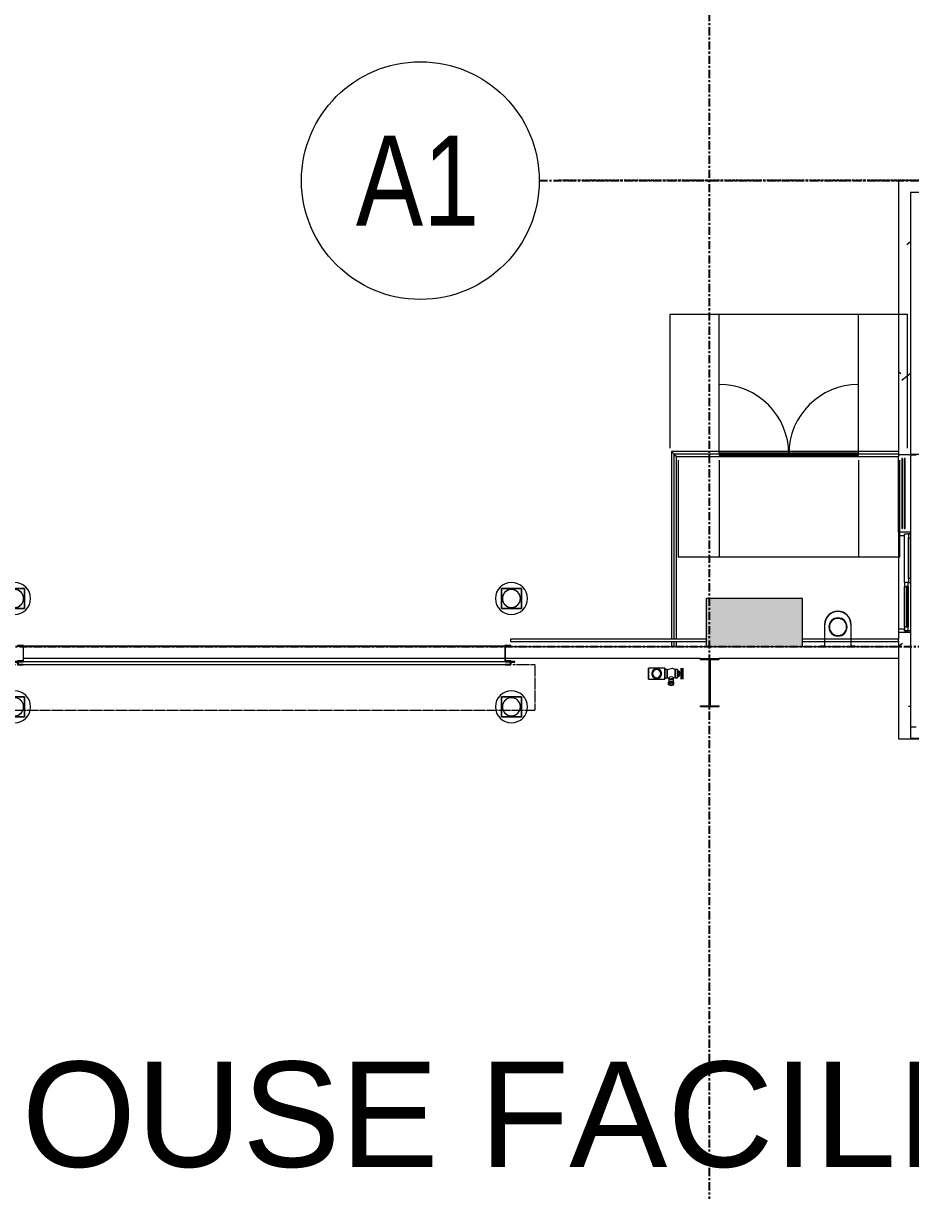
# Model space of a CAD drawing. Header units: millimetres. Extents: x -677815 to 406757, y -145898 to 39000.
# Drawn here: x 101089 to 112150, y -6785 to 7771 of the extents above; entities that cross this region are included whole.
import ezdxf
from ezdxf.enums import TextEntityAlignment as Align

# ---------------------------------------------------------------- set-up
doc = ezdxf.new("R2010")
doc.units = ezdxf.units.MM
doc.header["$LTSCALE"] = 8
for name, pattern in [('Xref building Toll$0$_SBA Dash - Tight', [1.6, 1, -0.6]), ('Xref building Toll$0$_SBA Dash Dot - Loose', [6, 4, -1, 0, -1]), ('Xref building Toll$0$Grid Line', [22.225, 12.7, -3.175, 3.175, -3.175])]:
    doc.linetypes.add(name, pattern=pattern)
for name, color, linetype, lineweight in [('Xref building Toll$0$A-DETL', 8, 'Continuous', 9), ('Xref building Toll$0$A-DETL-GENF', 8, 'Continuous', 9), ('Xref building Toll$0$A-DOOR', 8, 'Continuous', 9), ('Xref building Toll$0$A-DOOR-FRAM', 8, 'Continuous', 9), ('Xref building Toll$0$A-DOOR-HDLN', 8, 'Continuous', 9), ('Xref building Toll$0$A-FLOR', 8, 'Continuous', 25), ('Xref building Toll$0$A-GENM', 8, 'Continuous', 9), ('Xref building Toll$0$A-GLAZ', 8, 'Continuous', 9), ('Xref building Toll$0$A-GLAZ-CURT', 8, 'Continuous', 9), ('Xref building Toll$0$A-GLAZ-CWMG', 8, 'Continuous', 9), ('Xref building Toll$0$A-WALL', 8, 'Continuous', 9), ('Xref building Toll$0$A-WALL-PATT', 8, 'Continuous', 9), ('Xref building Toll$0$annotation - text', 7, 'Continuous', 0), ('Xref building Toll$0$P-PIPE', 8, 'Continuous', 9), ('Xref building Toll$0$S-COLS', 8, 'Continuous', 9)]:
    doc.layers.add(name, color=color, linetype=linetype, lineweight=lineweight)
doc.layers.add('Xref building Toll$0$A-text_room label-5', color=8, linetype='Continuous')
doc.layers.add('Xref building Toll$0$S-GRID', color=8, linetype='Continuous')
doc.styles.add('Xref building Toll$0$1 200 sub headings', font='arial.ttf', dxfattribs={"width": 0.821429, "height": 560})
doc.styles.add('Xref building Toll$0$STYLE200', font='ARIALN.TTF')

# ---------------------------------------------------------------- blocks, each defined once
blk = doc.blocks.new('Xref building Toll$0$A1')
at = {"layer": 'Xref building Toll$0$annotation - text', "linetype": 'Continuous', "lineweight": 13}
blk.add_circle((0, 0), 0.7318, dxfattribs=at)
at = {"layer": 'Xref building Toll$0$annotation - text', "style": 'Xref building Toll$0$1 200 sub headings', "width": 0.8}
blk.add_text('A1', height=0.55556, dxfattribs=at).set_placement((-0.0171, 0), align=Align.MIDDLE_CENTER)
blk = doc.blocks.new('Xref building Toll$0$Toll Grids')
at = {"layer": 'Xref building Toll$0$S-GRID', "linetype": 'Xref building Toll$0$Grid Line'}
for p, q in [((109644, -125373.3), (109644, 36031.5)), ((107519.9, 5810), (124871.1, 5810)), ((-9195.8, 0), (280997.7, 0))]:
    blk.add_line(p, q, dxfattribs=at)
at = {"layer": 'Xref building Toll$0$annotation - text', "xscale": 2025, "yscale": 2025, "zscale": 2025}
blk.add_blockref('Xref building Toll$0$A1', (106037.9, 5810), dxfattribs=at)
at = {"layer": 'Xref building Toll$0$A-text_room label-5', "lineweight": 0, "insert": (105297.4, -5841.4), "char_height": 1312.5, "attachment_point": 5, "line_spacing_factor": 0.6, "style": 'Xref building Toll$0$STYLE200'}
blk.add_mtext('{\\fArial|b0|i0|c0|p39;WAREHOUSE FACILITY 5}', dxfattribs=at)
blk = doc.blocks.new('Xref building Toll$0$Removable - Bollard Cast-In - 165 Bollard 1200 high - B2-623364-MASTER GROUND FLOOR')
at = {"layer": 'Xref building Toll$0$A-GENM'}
for p, q in [((122, 187), (-128, 187)), ((-128, 187), (-128, -63)), ((-128, -63), (-128, 187)), ((-128, 187), (122, 187)), ((-128, 187), (-128, 187)), ((122, -63), (122, 187)), ((122, 187), (122, -63)), ((122, 187), (122, 187)), ((-128, -63), (122, -63)), ((122, -63), (-128, -63)), ((-128, -63), (-128, -63)), ((122, -63), (122, -63))]:
    blk.add_line(p, q, dxfattribs=at)
for radius, start, end in [(200, 360, 180), (200, 0, 180), (200, 360, 180), (200, 0, 180), (113, 360, 180), (112, 0, 180), (200, 180, 360), (200, 180, 360), (200, 180, 360), (200, 180, 360), (113, 180, 360), (112, 180, 360)]:
    blk.add_arc((-3, 62), radius, start, end, dxfattribs=at)
blk = doc.blocks.new('Xref building Toll$0$UB-Universal Beam-Column - C5_5_610UB101-1713864-MASTER GROUND FLOOR')
at = {"layer": 'Xref building Toll$0$S-COLS', "lineweight": 18}
for p, q in [((-114, 301), (114, 301)), ((-114, 286.2), (-114, 301)), ((114, 301), (114, 286.2)), ((-16.7, 286.2), (-114, 286.2)), ((-5.3, -274.8), (-5.3, 274.8)), ((5.3, 274.8), (5.3, -274.8)), ((114, 286.2), (16.7, 286.2)), ((-114, -286.2), (-16.7, -286.2)), ((-114, -301), (-114, -286.2)), ((16.7, -286.2), (114, -286.2)), ((114, -286.2), (114, -301)), ((114, -301), (-114, -301))]:
    blk.add_line(p, q, dxfattribs=at)
at = {"layer": 'Xref building Toll$0$S-COLS'}
for p, q in [((-114, 301), (-114, 301)), ((114, 301), (114, 301)), ((-114, 286.2), (-114, 286.2)), ((114, 286.2), (114, 286.2)), ((-114, -286.2), (-114, -286.2)), ((114, -286.2), (114, -286.2)), ((-114, -301), (-114, -301)), ((114, -301), (114, -301))]:
    blk.add_line(p, q, dxfattribs=at)
at = {"layer": 'Xref building Toll$0$S-COLS', "lineweight": 18}
for centre, start, end in [((-16.7, 274.8), 360, 90), ((16.7, 274.8), 90, 180), ((-16.7, -274.8), 270, 360), ((16.7, -274.8), 180, 270)]:
    blk.add_arc(centre, 11.4, start, end, dxfattribs=at)
blk = doc.blocks.new('Xref building Toll$0$IVS-CURTPAN-Double Glass - E10THK-I10THK-40mm-1893069-MASTER GROUND FLOOR')
at = {"layer": 'Xref building Toll$0$A-GLAZ-CURT'}
for p, q in [((435, -10), (-435, -10)), ((-435, -10), (-435, -20)), ((-435, -10), (-435, -10)), ((-435, -20), (435, -20)), ((-435, -20), (-435, -20)), ((435, -40), (-435, -40)), ((-435, -40), (-435, -50)), ((-435, -40), (-435, -40)), ((-435, -50), (435, -50)), ((-435, -50), (-435, -50)), ((435, -20), (435, -10)), ((435, -10), (435, -10)), ((435, -20), (435, -20)), ((435, -50), (435, -40)), ((435, -40), (435, -40)), ((435, -50), (435, -50))]:
    blk.add_line(p, q, dxfattribs=at)
blk = doc.blocks.new('Xref building Toll$0$Sliding_Window_9296 - 1250 x 1201-V271-MASTER GROUND FLOOR')
at = {"layer": 'Xref building Toll$0$A-GLAZ'}
for p, q in [((-625, 75), (-625, -75)), ((-605, 0), (-605, 75)), ((-605, 75), (-605, 50)), ((-605, 50), (-555, 50)), ((-585, 0), (-605, 0)), ((-585, -75), (-585, 0)), ((0, 0), (-585, 0)), ((-555, 75), (-555, 68)), ((-555, 50), (-555, 75)), ((-555, 68), (-50, 68)), ((-50, 50), (-555, 50)), ((-50, 68), (-50, 75)), ((-50, 75), (-50, 50)), ((-50, 50), (0, 50)), ((0, 50), (0, 75)), ((50, 45), (0, 45)), ((0, 45), (0, 0)), ((0, 0), (50, 0)), ((50, 0), (50, 45)), ((50, 45), (555, 45)), ((555, 30), (50, 30)), ((50, 30), (50, 18)), ((50, 18), (555, 18)), ((555, 0), (50, 0)), ((605, 45), (555, 45)), ((555, 45), (555, 0)), ((555, 18), (555, 30)), ((555, 0), (605, 0)), ((605, 75), (605, 0)), ((605, 0), (605, 45)), ((-625, -75), (-585, -75)), ((-585, -75), (585, -75)), ((605, 0), (585, 0)), ((585, 0), (585, -75)), ((585, -75), (625, -75))]:
    blk.add_line(p, q, dxfattribs=at)
blk = doc.blocks.new('Xref building Toll$0$_SBA ROLLER LVDoor_C Clip At Side - 6000W x 5000H-V330-MASTER GROUND FLOOR')
at = {"layer": 'Xref building Toll$0$A-DOOR'}
for p, q in [((-3000, 87), (-3075, 87)), ((-3075, 87), (-3075, 75)), ((-3000, -113), (-3000, 87)), ((3000, 87), (3000, -113)), ((3075, 87), (3000, 87)), ((3075, 75), (3075, 87)), ((-3075, -113), (-3125, -113)), ((-3125, -113), (-3125, -118)), ((-3125, -118), (-3080, -118)), ((-3080, -118), (-3080, -138)), ((-3080, -138), (-3075, -138)), ((-3018, -101), (-3075, -101)), ((-3075, -101), (-3075, -113)), ((-3075, -113), (-3000, -113)), ((-3075, -138), (-3075, -113)), ((3068, -117), (-3068, -117)), ((-3068, -117), (-3068, -147)), ((-3006, -75), (-3006, -89)), ((3000, -113), (3075, -113)), ((3006, -89), (3006, -75)), ((3075, -101), (3018, -101)), ((3068, -147), (3068, -117)), ((3075, -113), (3075, -101)), ((3125, -113), (3075, -113)), ((3075, -113), (3075, -138)), ((3075, -138), (3080, -138)), ((3080, -118), (3125, -118)), ((3080, -138), (3080, -118)), ((3125, -118), (3125, -113)), ((-3068, -147), (3068, -147))]:
    blk.add_line(p, q, dxfattribs=at)
at = {"layer": 'Xref building Toll$0$A-DOOR', "linetype": 'Xref building Toll$0$_SBA Dash - Tight'}
for p, q in [((-3375, -147), (-3100, -147)), ((-3375, -147), (-3375, -717)), ((3100, -147), (3375, -147)), ((3375, -147), (3375, -717)), ((-3375, -717), (3375, -717))]:
    blk.add_line(p, q, dxfattribs=at)
at = {"layer": 'Xref building Toll$0$A-DOOR'}
for centre, start, end in [((-3018, -89), 270, 0), ((3018, -89), 180, 270)]:
    blk.add_arc(centre, 12, start, end, dxfattribs=at)
at = {"layer": 'Xref building Toll$0$A-DOOR-FRAM', "lineweight": 9}
blk.add_line((3062, 75), (-3062, 75), dxfattribs=at)
at = {"layer": 'Xref building Toll$0$A-DOOR-FRAM'}
for p, q in [((-3005, -113), (-3075, -113)), ((-3075, -113), (-3075, -151)), ((-3073, -149), (-3073, -115)), ((-3073, -115), (-3005, -115)), ((-3005, -115), (-3005, -113)), ((3075, -113), (3005, -113)), ((3005, -113), (3005, -115)), ((3005, -115), (3073, -115)), ((3073, -115), (3073, -149)), ((3075, -151), (3075, -113)), ((-3075, -151), (-3005, -151)), ((-3005, -149), (-3073, -149)), ((-3005, -151), (-3005, -149)), ((3005, -149), (3005, -151)), ((3073, -149), (3005, -149)), ((3005, -151), (3075, -151))]:
    blk.add_line(p, q, dxfattribs=at)
blk = doc.blocks.new('Xref building Toll$0$DWP_Downpipe - 225mm-1784091-MASTER GROUND FLOOR')
at = {"layer": 'Xref building Toll$0$P-PIPE'}
for radius, start, end in [(113, 0, 180), (112, 0, 180), (107, 0, 180), (108, 360, 180), (113, 180, 360), (112, 180, 0), (107, 180, 360), (108, 180, 360)]:
    blk.add_arc((-34, -236), radius, start, end, dxfattribs=at)
blk = doc.blocks.new('Xref building Toll$0$IVS-GM-DownPipe Cover - DP 225mm-V83-MASTER GROUND FLOOR')
at = {"layer": 'Xref building Toll$0$A-GENM'}
for p, q in [((-165.5, 0), (-165.5, -272)), ((-162.5, -275), (-162.5, 0)), ((162.5, 0), (162.5, -275)), ((165.5, -272), (165.5, 0)), ((-165.5, -272), (-215.5, -272)), ((-215.5, -272), (-215.5, -275)), ((-215.5, -275), (-162.5, -275)), ((162.5, -275), (215.5, -275)), ((215.5, -272), (165.5, -272)), ((215.5, -275), (215.5, -272))]:
    blk.add_line(p, q, dxfattribs=at)
for radius, start in [(165.5, 360), (162.5, 0)]:
    blk.add_arc((0, 0), radius, start, 180, dxfattribs=at)
blk = doc.blocks.new('Xref building Toll$0$HYD-SINGLE HEAD - Standard-1798686-MASTER GROUND FLOOR')
at = {"layer": 'Xref building Toll$0$A-GENM'}
for p, q in [((186, 128), (-14, 128)), ((-14, -12), (-14, 128)), ((-14, 128), (-14, -12)), ((186, -12), (186, 128)), ((186, 128), (186, -12)), ((217, 108), (186, 108)), ((186, 8), (186, 108)), ((186, 108), (186, 8)), ((186, 8), (217, 8)), ((217, 108), (217, 58)), ((217, 58), (217, 108)), ((217, 58), (217, 8)), ((217, 8), (217, 58)), ((236, 4), (236, -54)), ((296, -54), (296, 4)), ((347, 108), (315, 108)), ((315, 58), (315, 108)), ((315, 108), (315, 58)), ((315, 8), (315, 58)), ((315, 58), (315, 8)), ((315, 8), (347, 8)), ((347, 108), (347, 8)), ((347, 8), (347, 108)), ((367, 88), (347, 88)), ((347, 88), (347, 28)), ((347, 28), (347, 88)), ((347, 28), (367, 28)), ((367, 88), (367, 28)), ((367, 28), (367, 88)), ((400, 68), (367, 68)), ((367, 68), (367, 48)), ((367, 48), (367, 68)), ((367, 48), (400, 48)), ((390, 128), (390, -12)), ((400, 128), (400, 128)), ((400, 128), (400, 128)), ((400, 48), (400, 68)), ((400, 68), (400, 48)), ((410, -12), (410, 128)), ((-14, -12), (186, -12)), ((231, -54), (231, -71)), ((301, -71), (301, -54)), ((400, -12), (400, -12)), ((400, -12), (400, -12))]:
    blk.add_line(p, q, dxfattribs=at)
at = {"layer": 'Xref building Toll$0$A-GENM', "flags": 128}
for points in [[(217, 108), (282, 127), (315, 108)], [(315, 8), (251, -10), (217, 8)], [(390, -12), (390, 21), (390, 88), (390, 128), (390, 128)], [(390, 128), (390, 96), (390, 29), (390, -11), (390, -12)], [(410, 128), (410, 96), (410, 29), (410, -11), (410, -12)], [(410, -12), (410, 21), (410, 88), (410, 128), (410, 128)]]:
    blk.add_lwpolyline(points, dxfattribs=at)
at = {"layer": 'Xref building Toll$0$A-GENM'}
for centre, radius, start, end in [((86, 58), 60, 90, 270), ((86, 58), 50, 90, 270), ((86, 58), 50, 90, 270), ((86, 58), 60, 270, 90), ((86, 58), 50, 270, 90), ((86, 58), 50, 270, 90), ((400, 58), 10, 90, 270), ((400, 58), 10, 90, 270), ((400, 58), 10, 270, 90), ((400, 58), 10, 270, 90)]:
    blk.add_arc(centre, radius, start, end, dxfattribs=at)
for centre, major_axis, start_param, end_param in [((266, 4), (-30, 0), 3.141593, 6.283185), ((266, 4), (-30, 0), 0, 3.141593), ((266, -54), (-35, 0), 3.141593, 6.283185), ((266, -71), (-35, 0), 3.141593, 6.283185), ((266, -54), (-35, 0), 0, 3.141593), ((266, -71), (-35, 0), 0, 3.141593), ((266, -54), (30, 0), 0, 3.141593), ((266, -54), (-30, 0), 0, 3.141593)]:
    blk.add_ellipse(centre, major_axis=major_axis, ratio=0.5, start_param=start_param, end_param=end_param, dxfattribs=at)
for points in [[(86, 118), (83, 118), (79, 118), (74, 117), (71, 116), (69, 116), (67, 115), (64, 114), (61, 113), (58, 111), (56, 110), (53, 109), (51, 107), (46, 103), (42, 99), (37, 92), (33, 86), (31, 81), (29, 76), (28, 72), (27, 68), (27, 63), (26, 58), (27, 54), (27, 48), (29, 42), (31, 36), (32, 32), (34, 29), (37, 24), (42, 18), (46, 14), (50, 11), (52, 9), (54, 8), (56, 7), (58, 6), (61, 4), (64, 3), (67, 2), (69, 1), (71, 1), (74, 0), (79, -1), (83, -1), (86, -2)], [(86, -2), (90, -1), (94, -1), (99, 0), (102, 1), (104, 1), (106, 2), (109, 3), (112, 4), (115, 6), (117, 7), (119, 8), (122, 10), (126, 14), (131, 18), (136, 25), (140, 31), (142, 36), (144, 40), (145, 45), (146, 49), (146, 54), (146, 58), (146, 63), (146, 69), (144, 75), (142, 81), (141, 85), (139, 88), (136, 93), (131, 99), (126, 103), (123, 106), (121, 108), (119, 109), (117, 110), (115, 111), (112, 113), (109, 114), (106, 115), (104, 116), (102, 116), (99, 117), (94, 118), (90, 118), (86, 118)]]:
    blk.add_open_spline(points, degree=3, knots=[0, 0, 0, 0, 0.045455, 0.068182, 0.079545, 0.090909, 0.102273, 0.113636, 0.136364, 0.159091, 0.170455, 0.181818, 0.204545, 0.227273, 0.272727, 0.318182, 0.363636, 0.386364, 0.409091, 0.431818, 0.454545, 0.477273, 0.5, 0.522727, 0.545455, 0.590909, 0.613636, 0.636364, 0.659091, 0.681818, 0.727273, 0.772727, 0.795455, 0.806818, 0.818182, 0.829545, 0.840909, 0.863636, 0.886364, 0.897727, 0.909091, 0.920455, 0.931818, 0.954545, 1, 1, 1, 1], dxfattribs=at)
blk = doc.blocks.new('Xref building Toll$0$Circular Mullion - _SBA STEEL - 50mmØ-2110808-MASTER GROUND FLOOR')
at = {"layer": 'Xref building Toll$0$A-GLAZ-CWMG'}
for p, q in [((117168, 141181), (117168, 140106)), ((117200, 140106), (117200, 141181)), ((117232, 140106), (117232, 141181)), ((117168, 140077), (117168, 140012)), ((117200, 140012), (117200, 140077)), ((117232, 140012), (117232, 140077))]:
    blk.add_line(p, q, dxfattribs=at)
blk = doc.blocks.new('Xref building Toll$0$Circular Mullion - _SBA STEEL - 50mmØ-2111353-MASTER GROUND FLOOR')
at = {"layer": 'Xref building Toll$0$A-GLAZ-CWMG'}
for p, q in [((117168, 142444), (117168, 141181)), ((117200, 141181), (117200, 142412)), ((117232, 141181), (117232, 142381))]:
    blk.add_line(p, q, dxfattribs=at)
at = {"layer": 'Xref building Toll$0$A-GLAZ-CWMG', "flags": 128}
for points in [[(117200, 142412), (117184, 142428), (117172, 142440), (117168, 142444)], [(117232, 142381), (117227, 142385), (117216, 142397), (117200, 142412)]]:
    blk.add_lwpolyline(points, dxfattribs=at)
blk = doc.blocks.new('Xref building Toll$0$Circular Mullion - _SBA STEEL - 50mmØ-2111235-MASTER GROUND FLOOR')
at = {"layer": 'Xref building Toll$0$A-GLAZ-CWMG'}
for p, q in [((120000, 142444), (119532, 142444)), ((120000, 142412), (119532, 142412)), ((119532, 142381), (120000, 142381)), ((120000, 142404), (120000, 142381))]:
    blk.add_line(p, q, dxfattribs=at)
blk = doc.blocks.new('Xref building Toll$0$Circular Mullion - _SBA STEEL - 50mmØ-2111355-MASTER GROUND FLOOR')
at = {"layer": 'Xref building Toll$0$A-GLAZ-CWMG'}
for p, q in [((119532, 142444), (117732, 142444)), ((119532, 142412), (117732, 142412)), ((117732, 142381), (119532, 142381))]:
    blk.add_line(p, q, dxfattribs=at)
blk = doc.blocks.new('Xref building Toll$0$DOOR_CWall_DGlass 02 - DOOR_CWall_DGlass 02-2111368-MASTER GROUND FLOOR')
at = {"layer": 'Xref building Toll$0$A-DOOR'}
for p, q in [((-868.25, 5), (-868.25, 868.25)), ((868.25, 0), (868.25, 868.25)), ((-793.25, 12.5), (-868.25, 12.5)), ((-868.25, 12.5), (-868.25, -12.5)), ((-868.25, 12.5), (-868.25, 12.5)), ((-868.25, 12.5), (-868.25, -12.5)), ((-868.25, 12.5), (-1.5875, 12.5)), ((-793.25, -12.5), (-793.25, 12.5)), ((-793.25, -12.5), (-793.25, 12.5)), ((-76.5875, 12.5), (-793.25, 12.5)), ((-793.25, 12.5), (-793.25, 12.5)), ((-76.5875, 12.5), (-76.5875, -12.5)), ((-1.5875, 12.5), (-76.5875, 12.5)), ((-76.5875, -12.5), (-76.5875, 12.5)), ((-76.5875, 12.5), (-76.5875, 12.5)), ((-1.5875, -12.5), (-1.5875, 12.5)), ((-1.5875, 12.5), (-1.5875, -12.5)), ((-1.5875, 12.5), (-1.5875, 12.5)), ((76.5875, 12.5), (1.5875, 12.5)), ((1.5875, 12.5), (1.5875, -12.5)), ((1.5875, 12.5), (868.25, 12.5)), ((1.5875, 12.5), (1.5875, 12.5)), ((1.5875, -12.5), (1.5875, 12.5)), ((76.5875, -12.5), (76.5875, 12.5)), ((793.25, 12.5), (76.5875, 12.5)), ((76.5875, 12.5), (76.5875, -12.5)), ((76.5875, 12.5), (76.5875, 12.5)), ((793.25, 12.5), (793.25, -12.5)), ((868.25, 12.5), (793.25, 12.5)), ((793.25, 12.5), (793.25, 12.5)), ((793.25, 12.5), (793.25, -12.5)), ((868.25, -12.5), (868.25, 12.5)), ((868.25, 12.5), (868.25, 12.5)), ((868.25, -12.5), (868.25, 12.5)), ((-868.25, -12.5), (-793.25, -12.5)), ((-1.5875, -12.5), (-868.25, -12.5)), ((-868.25, -12.5), (-868.25, -12.5)), ((-793.25, -12.5), (-793.25, -12.5)), ((-793.25, -12.5), (-76.5875, -12.5)), ((-76.5875, -12.5), (-1.5875, -12.5)), ((-76.5875, -12.5), (-76.5875, -12.5)), ((-1.5875, -12.5), (-1.5875, -12.5)), ((1.5875, -12.5), (76.5875, -12.5)), ((868.25, -12.5), (1.5875, -12.5)), ((1.5875, -12.5), (1.5875, -12.5)), ((76.5875, -12.5), (793.25, -12.5)), ((76.5875, -12.5), (76.5875, -12.5)), ((793.25, -12.5), (868.25, -12.5)), ((793.25, -12.5), (793.25, -12.5)), ((868.25, -12.5), (868.25, -12.5))]:
    blk.add_line(p, q, dxfattribs=at)
for centre, start, end in [((-868.25, 0), 0, 90), ((868.25, 0), 90, 180)]:
    blk.add_arc(centre, 868.25, start, end, dxfattribs=at)
at = {"layer": 'Xref building Toll$0$A-DOOR-HDLN'}
for p, q in [((-1478.25, 75), (-1478.25, 1745)), ((-1478.25, 1745), (1478.25, 1745)), ((-868.25, 75), (-868.25, 1745)), ((868.25, 75), (868.25, 1745)), ((1478.25, 75), (1478.25, 1745)), ((-1378.25, -75), (-1378.25, -1285)), ((-868.25, -75), (-868.25, -1285)), ((868.25, -75), (868.25, -1285)), ((1378.25, -75), (1378.25, -1285)), ((1378.25, -1285), (-1378.25, -1285))]:
    blk.add_line(p, q, dxfattribs=at)
blk = doc.blocks.new('Xref building Toll$0$Circular Mullion - _SBA STEEL - 50mmØ-2111354-MASTER GROUND FLOOR')
at = {"layer": 'Xref building Toll$0$A-GLAZ-CWMG'}
for p, q in [((117732, 142444), (117168, 142444)), ((117732, 142412), (117200, 142412)), ((117232, 142381), (117732, 142381))]:
    blk.add_line(p, q, dxfattribs=at)
at = {"layer": 'Xref building Toll$0$A-GLAZ-CWMG', "flags": 128}
for points in [[(117168, 142444), (117172, 142440), (117184, 142428), (117200, 142412)], [(117200, 142412), (117216, 142397), (117227, 142385), (117232, 142381)]]:
    blk.add_lwpolyline(points, dxfattribs=at)
blk = doc.blocks.new('Xref building Toll$0$building block 28092016')
at = {"layer": 'Xref building Toll$0$A-DETL-GENF'}
blk.add_hatch(color=7, dxfattribs=at).paths.add_polyline_path([(833140, -671499), (833350, -671496), (833350, -670899), (832150, -670899), (832150, -671499)], flags=0)
at = {"layer": 'Xref building Toll$0$A-WALL-PATT', "lineweight": 9}
h = blk.add_hatch(dxfattribs=at)
h.set_pattern_fill('FP_1', color=256, style=0, pattern_type=2)
h.set_pattern_definition([(50, (714549.7, -811512), (3643.68, -318.78), [381, -4191]), (355, (714549.7, -811512), (-704.856, 3821.136), [304.8, -3352.8]), (100.451, (714853.3, -811538.5), (2938.85, 3502.33), [323.8, -3561.8]), (46.184, (714549.7, -810496), (5421.58, -840.86), [571.5, -6286.5]), (96.636, (715001.5, -810566), (4748.05, 4948.55), [485.7, -5342.7]), (351.184, (714549.7, -810496), (4748.1, 4948.5), [457.2, -5029.2]), (21, (715057.7, -810750), (3032.29, -2045.304), [381, -4191]), (326, (715057.7, -810750), (1236.04, 3683.76), [304.8, -3352.8]), (71.451, (715310.3, -810920.4), (4268.34, 1638.425), [323.8, -3561.8]), (37.5, (714549.7, -811512), (61.772, 1691.101), [167.64, -3144.52, 167.64, -3235.96, -3365.5]), (37.5, (714549.7, -811512), (61.772, 1691.101), [-6715.76, 167.64, -3197.86]), (7.5, (714549.7, -811512), (1336.393, 2003.611), [167.64, -1772.92, 167.64, -3068.32, -1282.7]), (7.5, (714549.7, -811512), (1336.393, 2003.611), [-5176.52, 167.64, -1115.06]), (327.5, (713416.8, -811512), (2711.818, -114.579), [167.64, -1102.36, 167.64, -3794.76, -5257.8]), (327.5, (713416.8, -811512), (2711.818, -114.579), [-5232.4, 167.64, -5090.16]), (317.5, (712908.8, -811512), (2962.586, 508.533), [167.64, -1483.36, 167.64, -2463.8, -3733.8]), (317.5, (712908.8, -811512), (2962.586, 508.533), [-4282.44, 167.64, -3566.16])])
h.paths.add_polyline_path([(834700, -672649), (834700, -671324), (834550, -671324), (834550, -672649)], flags=0)
h.paths.add_polyline_path([(834700, -669105), (834700, -665689), (834550, -665689), (834550, -669105)], flags=0)
at = {"layer": 'Xref building Toll$0$A-DETL'}
for p, q in [((833350, -670899), (832150, -670899)), ((832150, -670899), (832150, -671499)), ((833350, -671499), (833350, -670899)), ((832150, -671499), (833350, -671499))]:
    blk.add_line(p, q, dxfattribs=at)
at = {"layer": 'Xref building Toll$0$A-FLOR'}
for p, q in [((829642, -671499), (823642, -671499)), ((829642, -671499), (823642, -671499)), ((835080, -672649), (834700, -672649))]:
    blk.add_line(p, q, dxfattribs=at)
at = {"layer": 'Xref building Toll$0$A-WALL', "lineweight": 18}
for p, q in [((834550, -665689), (834550, -669105)), ((841926, -665689), (834550, -665689)), ((834700, -665839), (834700, -672649)), ((843620, -665839), (834700, -665839)), ((834550, -669105), (834700, -669105)), ((832150, -671405), (829710, -671405)), ((829710, -671405), (829710, -671434)), ((829710, -671434), (832150, -671434)), ((834550, -671405), (833350, -671405)), ((833350, -671434), (834550, -671434)), ((834550, -671324), (834550, -671405)), ((834700, -671324), (834550, -671324)), ((834550, -671434), (834550, -672649)), ((834700, -672499), (834768, -672499)), ((834550, -672649), (834700, -672649))]:
    blk.add_line(p, q, dxfattribs=at)
at = {"layer": 'Xref building Toll$0$A-WALL'}
for p, q in [((839525, -669103), (834700, -669103)), ((834768, -669113), (834700, -669113)), ((834550, -670074), (834550, -669130)), ((834550, -671434), (834550, -671405)), ((829648, -671499), (832150, -671499)), ((829648, -671649), (829648, -671499)), ((833350, -671499), (833578, -671499)), ((833631, -671499), (833956, -671499)), ((834009, -671499), (834550, -671499)), ((829642, -671649), (823642, -671649)), ((832080, -671649), (829648, -671649)), ((834550, -671649), (832308, -671649))]:
    blk.add_line(p, q, dxfattribs=at)
at = {"layer": 'Xref building Toll$0$S-GRID', "linetype": 'Xref building Toll$0$_SBA Dash Dot - Loose'}
blk.add_line((849920, -665689), (830296, -665689), dxfattribs=at)
at = {"layer": 'Xref building Toll$0$A-DOOR'}
for name, p in [('Xref building Toll$0$DOOR_CWall_DGlass 02 - DOOR_CWall_DGlass 02-2111368-MASTER GROUND FLOOR', (833181, -669099)), ('Xref building Toll$0$_SBA ROLLER LVDoor_C Clip At Side - 6000W x 5000H-V330-MASTER GROUND FLOOR', (826642, -671574))]:
    blk.add_blockref(name, p, dxfattribs=at)
at = {"layer": 'Xref building Toll$0$A-GENM'}
for name, p in [('Xref building Toll$0$Removable - Bollard Cast-In - 165 Bollard 1200 high - B2-623364-MASTER GROUND FLOOR', (823533, -670962)), ('Xref building Toll$0$Removable - Bollard Cast-In - 165 Bollard 1200 high - B2-623364-MASTER GROUND FLOOR', (829726, -670962)), ('Xref building Toll$0$IVS-GM-DownPipe Cover - DP 225mm-V83-MASTER GROUND FLOOR', (833793, -671224)), ('Xref building Toll$0$HYD-SINGLE HEAD - Standard-1798686-MASTER GROUND FLOOR', (831448, -671895)), ('Xref building Toll$0$Removable - Bollard Cast-In - 165 Bollard 1200 high - B2-623364-MASTER GROUND FLOOR', (823533, -672312)), ('Xref building Toll$0$Removable - Bollard Cast-In - 165 Bollard 1200 high - B2-623364-MASTER GROUND FLOOR', (829726, -672312))]:
    blk.add_blockref(name, p, dxfattribs=at)
at = {"layer": 'Xref building Toll$0$A-GLAZ', "rotation": 270}
blk.add_blockref('Xref building Toll$0$Sliding_Window_9296 - 1250 x 1201-V271-MASTER GROUND FLOOR', (834625, -670699), dxfattribs=at)
at = {"layer": 'Xref building Toll$0$A-GLAZ-CURT', "rotation": 270}
blk.add_blockref('Xref building Toll$0$IVS-CURTPAN-Double Glass - E10THK-I10THK-40mm-1893069-MASTER GROUND FLOOR', (834640, -669590), dxfattribs=at)
at = {"layer": 'Xref building Toll$0$A-GLAZ-CWMG'}
for name in ['Xref building Toll$0$Circular Mullion - _SBA STEEL - 50mmØ-2111353-MASTER GROUND FLOOR', 'Xref building Toll$0$Circular Mullion - _SBA STEEL - 50mmØ-2111354-MASTER GROUND FLOOR', 'Xref building Toll$0$Circular Mullion - _SBA STEEL - 50mmØ-2111355-MASTER GROUND FLOOR', 'Xref building Toll$0$Circular Mullion - _SBA STEEL - 50mmØ-2111235-MASTER GROUND FLOOR', 'Xref building Toll$0$Circular Mullion - _SBA STEEL - 50mmØ-2110808-MASTER GROUND FLOOR']:
    blk.add_blockref(name, (714550, -811512), dxfattribs=at)
at = {"layer": 'Xref building Toll$0$P-PIPE', "rotation": 180}
blk.add_blockref('Xref building Toll$0$DWP_Downpipe - 225mm-1784091-MASTER GROUND FLOOR', (833760, -671491), dxfattribs=at)
at = {"layer": 'Xref building Toll$0$S-COLS', "rotation": 180}
blk.add_blockref('Xref building Toll$0$UB-Universal Beam-Column - C5_5_610UB101-1713864-MASTER GROUND FLOOR', (832194, -671950), dxfattribs=at)
blk = doc.blocks.new('Xref building Toll')
for name, p in [('Xref building Toll$0$Toll Grids', (0, 0)), ('Xref building Toll$0$building block 28092016', (-722550, 671499))]:
    blk.add_blockref(name, p)

msp = doc.modelspace()

# ---------------------------------------------------------------- block references
msp.add_blockref('Xref building Toll', (0, 0))

doc.saveas('drawing.dxf')
